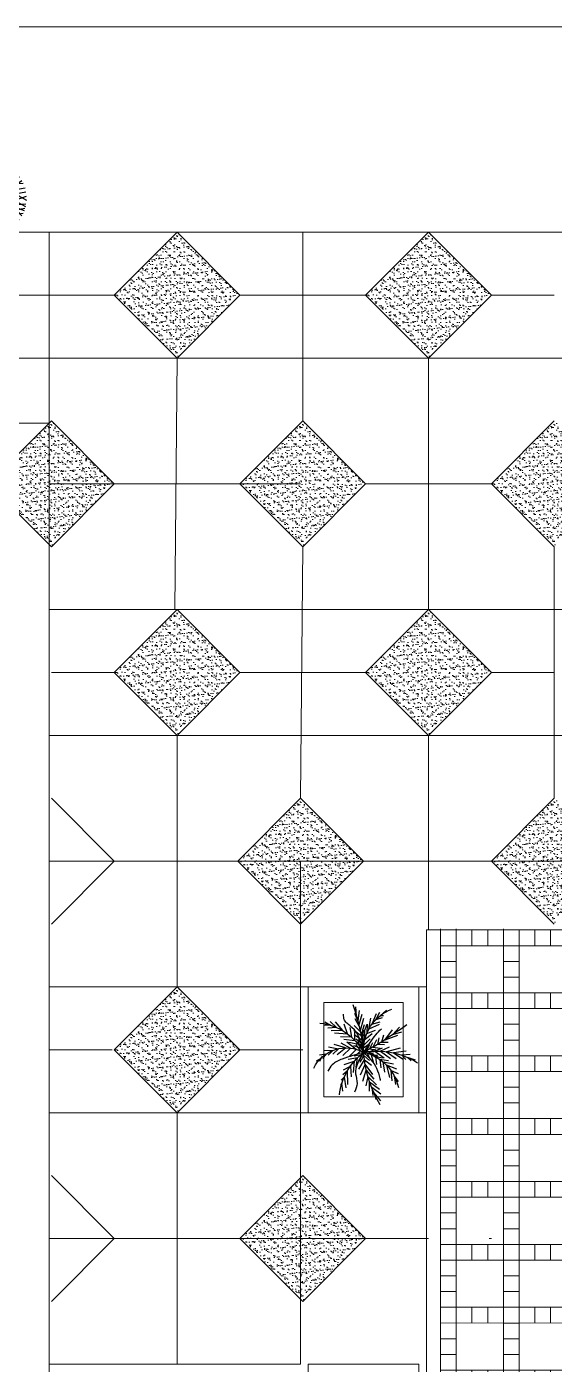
# Model space of a CAD drawing. Header units: millimetres. Extents: x 216896 to 446004, y 63591 to 243769.
# Drawn here: x 337869 to 354651, y 201232 to 243769 of the extents above; entities that cross this region are included whole.
import ezdxf

# ---------------------------------------------------------------- set-up
doc = ezdxf.new("R2010")
doc.units = ezdxf.units.MM
doc.layers.add('concr. box', color=250, linetype='Continuous', lineweight=20)
doc.layers.add('green', color=7, linetype='Continuous', true_color=0x45e718)
doc.layers.add('trees', color=7, linetype='Continuous', true_color=0x547000)
doc.layers.add('line pedestr', color=7, linetype='Continuous', lineweight=5, true_color=0x1c1c1c)

# ---------------------------------------------------------------- blocks, each defined once
blk = doc.blocks.new('pissoo')
at = {"color": 0}
for p, q in [((-1.175, -4.384), (0, 0)), ((-0.562, -4.03), (0.483, -0.129)), ((-0.139, -0.52), (-0.01, -0.037)), ((4.337, -1.202), (-0.01, -0.037)), ((0.473, -0.167), (-0.01, -0.037)), ((0.344, -0.65), (0.473, -0.167)), ((0.827, -0.779), (0.956, -0.296)), ((3.724, -1.556), (-0.139, -0.52)), ((0.344, -0.65), (-0.139, -0.52)), ((0.887, -4.419), (1.932, -0.518)), ((1.309, -0.909), (1.439, -0.426)), ((1.37, -4.548), (2.405, -0.684)), ((1.792, -1.038), (1.922, -0.555)), ((2.405, -0.684), (1.922, -0.555)), ((2.275, -1.167), (2.405, -0.684)), ((2.758, -1.297), (2.888, -0.814)), ((0.214, -1.133), (-0.269, -1.003)), ((2.275, -1.167), (1.792, -1.038)), ((2.818, -4.936), (3.854, -1.073)), ((3.241, -1.426), (3.371, -0.943)), ((3.724, -1.556), (3.854, -1.073)), ((0.085, -1.616), (-0.398, -1.486)), ((2.146, -1.65), (1.663, -1.521)), ((-0.657, -2.452), (-0.528, -1.969)), ((3.336, -3.004), (-0.528, -1.969)), ((-0.045, -2.099), (-0.528, -1.969)), ((-0.174, -2.582), (-0.045, -2.099)), ((2.017, -2.133), (1.534, -2.004)), ((3.207, -3.487), (-0.657, -2.452)), ((-0.174, -2.582), (-0.657, -2.452)), ((0.309, -2.711), (0.438, -2.228)), ((0.792, -2.84), (0.921, -2.357)), ((1.275, -2.97), (1.404, -2.487)), ((1.887, -2.616), (1.404, -2.487)), ((-0.303, -3.065), (-0.786, -2.935)), ((1.758, -3.099), (1.275, -2.97)), ((1.758, -3.099), (1.887, -2.616)), ((2.241, -3.229), (2.37, -2.746)), ((2.724, -3.358), (2.853, -2.875)), ((3.207, -3.487), (3.336, -3.004)), ((-0.433, -3.547), (-0.916, -3.418)), ((1.628, -3.582), (1.145, -3.453)), ((2.818, -4.936), (-1.045, -3.901)), ((-0.562, -4.03), (-1.045, -3.901)), ((1.499, -4.065), (1.016, -3.936)), ((1.37, -4.548), (0.887, -4.419))]:
    blk.add_line(p, q, dxfattribs=at)
blk = doc.blocks.new('PALM')
for points in [[(0.673, 1.652), (0.319, 1.381), (0.356, 1.702)], [(0.671, 1.912), (0.412, 1.592), (0.48, 1.862)], [(-0.814, 1.528), (-0.853, 1.213), (-0.918, 1.278)], [(-0.891, 1.097), (-0.764, 0.976), (-0.708, 1.396)], [(-0.627, 1.261), (-0.64, 0.73), (-0.814, 0.884)], [(-0.029, 1.129), (0.104, 0.699), (0.404, 1.057)], [(0.507, 1.274), (0.171, 0.954), (0.084, 1.315)], [(0.226, 1.525), (0.235, 1.156), (0.619, 1.454)], [(1.13, 1.126), (1.081, 0.719), (1.355, 0.836)], [(1.375, 1.152), (1.202, 0.917), (1.253, 1.263)], [(-0.8, 0.692), (-0.521, 0.544), (-0.493, 0.967)], [(-0.768, 0.477), (-0.372, 0.352), (-0.408, 0.794)], [(-0.292, 0.588), (-0.242, 0.212), (-0.614, 0.282)], [(-0.185, 0.659), (0.03, 0.296), (0.31, 0.503)], [(0.368, 0.866), (0.057, 0.47), (-0.143, 0.894)], [(0.98, 0.328), (0.642, 0.281), (0.673, 0.608)], [(0.84, 0.779), (0.765, 0.375), (1.174, 0.453)], [(1.308, 0.655), (0.901, 0.502), (1.018, 0.992)], [(-1.855, 0.331), (-1.676, 0.223), (-1.743, 0.355)], [(-1.735, 0.098), (-1.478, 0.063), (-1.624, 0.24)], [(-1.581, -0.088), (-1.217, -0.075), (-1.401, 0.104)], [(-1.39, -0.217), (-0.99, -0.144), (-1.212, 0.071)], [(-1.045, 0.081), (-0.721, -0.176), (-1.156, -0.311)], [(-0.895, -0.38), (-0.512, -0.166), (-0.818, 0.12)], [(-0.571, 0.158), (-0.29, -0.12), (-0.659, -0.406)], [(-0.38, 0.137), (-0.097, 0.078), (-0.165, 0.347)], [(-0.31, -0.301), (-0.118, -0.058), (-0.301, 0.103)], [(0.234, 0.326), (0.011, 0.128), (-0.145, 0.392)], [(0.393, 0.037), (0.143, 0.038), (0.238, 0.24)], [(0.449, -0.112), (0.198, -0.009), (0.579, 0.182)], [(0.559, 0.121), (0.3, 0.094), (0.378, 0.366)], [(0.725, -0.168), (0.443, -0.049), (0.809, 0.22)], [(0.749, 0.222), (0.465, 0.172), (0.512, 0.473)], [(1.003, -0.207), (0.666, -0.048), (1.063, 0.235)], [(1.445, -0.17), (0.906, -0.028), (1.281, 0.238)], [(1.675, -0.049), (1.174, 0.017), (1.563, 0.263)], [(1.83, 0.081), (1.503, 0.108), (1.667, 0.282)], [(2.037, 0.301), (1.729, 0.196), (1.871, 0.331)], [(-0.778, -0.521), (-0.342, -0.468), (-0.345, -0.803)], [(-0.192, -0.602), (-0.206, -0.311), (-0.578, -0.387)], [(-0.402, -0.269), (-0.103, -0.166), (-0.103, -0.432)], [(-0.375, -0.71), (-0.071, -0.491), (0.001, -0.879)], [(-0.312, -0.529), (-0.048, -0.351), (-0.007, -0.702)], [(-0.252, -0.413), (-0.039, -0.194), (0.021, -0.472)], [(0.221, -0.325), (-0.002, -0.162), (-0.035, -0.46)], [(0.259, -0.529), (0.008, -0.286), (-0.017, -0.621)], [(0.336, -0.732), (0.044, -0.493), (0.044, -0.877)], [(0.234, -0.303), (0.104, -0.056), (0.291, -0.022)], [(0.486, -0.081), (0.226, -0.123), (0.36, -0.384)], [(0.508, -0.497), (0.363, -0.2), (0.657, -0.17)], [(0.816, -0.292), (0.556, -0.313), (0.615, -0.576)], [(0.776, -0.673), (0.702, -0.401), (0.96, -0.406)], [(1.334, -0.671), (0.838, -0.485), (1.138, -0.89)], [(-1.319, -1.222), (-1.074, -0.98), (-1.417, -0.949)], [(-1.118, -1.209), (-0.833, -0.857), (-1.274, -0.854)], [(-1.154, -0.773), (-0.634, -0.725), (-0.763, -1.105)], [(-0.549, -0.982), (-0.479, -0.6), (-0.91, -0.61)], [(-0.392, -0.876), (-0.101, -0.659), (0.029, -1.102)], [(-0.378, -1.054), (-0.133, -0.817), (0.012, -1.353)], [(-0.345, -1.328), (-0.186, -1.052), (-0.064, -1.508)], [(0.044, -0.877), (0.134, -1.117), (0.124, -0.744), (0.471, -0.871)], [(0.616, -1.092), (0.207, -0.919), (0.279, -1.347)], [(1.41, -0.988), (1.151, -0.707), (1.499, -0.81)], [(-1.535, -1.201), (-1.309, -1.067), (-1.578, -1.057)], [(-0.18, -1.651), (-0.234, -1.246), (-0.35, -1.53)], [(-0.324, -1.79), (-0.289, -1.445)], [(0.488, -1.514), (0.329, -1.11), (0.657, -1.199)], [(0.725, -1.363), (0.477, -1.287), (0.637, -1.586)], [(0.897, -1.662), (0.67, -1.458), (0.781, -1.451)]]:
    blk.add_lwpolyline(points)
for centre, radius, start, end in [((1.508, 1.967), 2.478, 186.8007, 232.5313), ((4.73, -0.354), 4.743, 149.2725, 175.7189), ((-0.384, 1.75), 1.791, 282.3691, 348.2759), ((-0.687, 1.247), 1.424, 206.1678, 298.8527), ((0.545, 2.922), 2.972, 259.4397, 302.1776), ((-1.973, 1.085), 2.252, 276.4241, 331.1994), ((-8.885, 1.027), 8.944, 341.0229, 353.4051), ((1.711, -0.097), 1.714, 176.7505, 249.5716), ((-7.944, -14.345), 16.398, 53.9971, 61.0215)]:
    blk.add_arc(centre, radius, start, end)
for points in [[(0, 0), (-0.315, 0.847), (-0.257, 1.222), (-0.361, 1.564)], [(0, 0), (0.508, 0.628), (0.636, 1.027), (0.656, 1.111)], [(0, 0), (-0.845, 0.266), (-1.235, 0.484), (-1.416, 0.741)], [(0, 0), (-0.459, -0.984), (-0.757, -1.275), (-0.798, -1.501)], [(0, 0), (0.483, -0.69), (0.697, -0.928)]]:
    blk.add_spline(points, degree=3)
blk = doc.blocks.new('plab')
at = {"layer": 'concr. box', "color": 0}
blk.add_lwpolyline([(0, 0), (3.404, -0.912), (2.368, -4.776), (-1.035, -3.864), (0, 0)], dxfattribs=at)
blk.add_lwpolyline([(0.354, -0.612), (2.791, -1.266), (2.015, -4.163), (-0.423, -3.51)], close=True, dxfattribs=at)
at = {"color": 0, "xscale": -0.8075124294537451, "yscale": 0.807512429455528, "zscale": 0.8075124294476533, "rotation": 164.9999999997417}
blk.add_blockref('PALM', (1.167, -2.468), dxfattribs=at)
blk = doc.blocks.new('A$C19F01AD3')
at = {"color": 0}
for p, q in [((-0.423, 0.202), (-0.625, 0.705)), ((-0.053, 0.401), (-0.557, 0.761)), ((-0.281, 0.137), (-0.489, 0.808)), ((-0.292, 0.682), (-0.444, 0.833)), ((-0.41, 0.656), (-0.413, 0.85)), ((-0.095, 0.686), (-0.355, 0.876)), ((-0.284, 0.566), (-0.306, 0.895)), ((-0.115, 0.82), (-0.22, 0.92)), ((-0.199, 0.762), (-0.197, 0.926)), ((-0.003, 0.066), (-0.132, 0.938)), ((-0.108, 0.772), (-0.021, 0.947)), ((0.036, 0.751), (-0.094, 0.942)), ((-0.071, 0.523), (0.125, 0.94)), ((-0.03, 0.247), (0.451, 0.836)), ((0.181, 0.505), (0.055, 0.946)), ((0.139, 0.654), (0.295, 0.902)), ((0.301, 0.652), (0.208, 0.926)), ((0.327, 0.171), (0.415, 0.854)), ((0.537, 0.448), (0.555, 0.771)), ((-0.365, 0.409), (-0.874, 0.342)), ((-0.056, 0.034), (-0.851, 0.397)), ((-0.537, 0.486), (-0.78, 0.526)), ((-0.603, 0.378), (-0.762, 0.551)), ((-0.427, 0.608), (-0.645, 0.687)), ((0.057, 0.032), (0.844, 0.436)), ((0.354, 0.378), (0.885, 0.344)), ((0.381, 0.592), (0.656, 0.688)), ((0.447, 0.372), (0.728, 0.611)), ((0.581, 0.486), (0.812, 0.493)), ((0.61, 0.361), (0.792, 0.525)), ((-0.191, 0.096), (-0.93, -0.097)), ((-0.514, 0.243), (-0.925, 0.146)), ((-0.649, -0.024), (-0.917, 0.192)), ((-0.519, 0.01), (-0.785, -0.504)), ((0.172, 0.091), (0.947, 0.026)), ((0.438, 0.069), (0.92, 0.232)), ((0.481, 0.25), (0.935, 0.157)), ((0.542, 0.06), (0.9, -0.29)), ((-0.623, -0.191), (-0.916, -0.185)), ((-0.695, -0.33), (-0.891, -0.28)), ((-0.739, -0.188), (-0.874, -0.33)), ((-0.33, -0.318), (-0.818, -0.45)), ((-0.048, -0.045), (-0.672, -0.648)), ((-0.222, -0.214), (0.101, -0.931)), ((0.058, -0.031), (0.774, -0.539)), ((0.25, -0.167), (0.318, -0.882)), ((0.351, -0.239), (0.926, -0.196)), ((0.447, -0.307), (0.864, -0.381)), ((0.592, -0.221), (0.832, -0.446)), ((0.66, -0.055), (0.944, -0.08)), ((-0.579, -0.491), (-0.753, -0.551)), ((-0.544, -0.376), (-0.636, -0.683)), ((-0.158, -0.58), (-0.551, -0.753)), ((-0.44, -0.424), (-0.504, -0.786)), ((-0.393, -0.684), (-0.371, -0.857)), ((-0.092, -0.504), (-0.391, -0.848)), ((-0.245, -0.681), (-0.239, -0.903)), ((-0.018, -0.666), (-0.154, -0.922)), ((-0.135, -0.408), (0.394, -0.852)), ((0.148, -0.645), (0.016, -0.936)), ((0.282, -0.506), (0.196, -0.916)), ((0.276, -0.444), (0.808, -0.487)), ((0.289, -0.582), (0.583, -0.738)), ((0.426, -0.456), (0.522, -0.782)), ((0.458, -0.563), (0.724, -0.603)), ((0.513, -0.354), (0.675, -0.657)), ((-0.066, -0.756), (-0.281, -0.891))]:
    blk.add_line(p, q, dxfattribs=at)
blk.add_circle((0, 0), 0.0659, dxfattribs=at)

msp = doc.modelspace()

# ---------------------------------------------------------------- hatches: boundary and pattern name
at = {"layer": 'line pedestr'}
h = msp.add_hatch(dxfattribs=at)
h.set_pattern_fill('AR-SAND', color=256, scale=4.374, angle=178.8086, style=0)
h.set_pattern_definition([(216.3086, (293027.52, 269985.07), (2.54607, -214.1686), [0, -168.8714, 0, -188.8693, 0, -180.53685]), (186.3086, (293027.52, 269985.07), (-203.0981, -309.3833), [0, -91.10167, 0, -152.20645, 0, -58.3273]), (146.3086, (293164.15, 269982.23), (-345.91834, 6.5652), [0, -55.5498, 0, -199.9793, 0, -261.08406]), (136.3086, (293164.15, 269982.23), (-335.9348, -90.544), [0, -27.7749, 0, -131.09753, 0, -149.98446])])
edge = h.paths.add_edge_path()
edge.add_line((342680, 233232), (340651, 235232))
edge.add_line((340651, 235232), (342651, 237232))
edge.add_line((342651, 237232), (344651, 235232))
edge.add_line((344651, 235232), (342651, 233232))
h = msp.add_hatch(dxfattribs=at)
h.set_pattern_fill('AR-SAND', color=256, scale=4.374, angle=178.8086, style=0)
h.set_pattern_definition([(216.3086, (301027.52, 269985.07), (2.54607, -214.1686), [0, -168.8714, 0, -188.8693, 0, -180.53685]), (186.3086, (301027.52, 269985.07), (-203.0981, -309.3833), [0, -91.10167, 0, -152.20645, 0, -58.3273]), (146.3086, (301164.15, 269982.23), (-345.91834, 6.5652), [0, -55.5498, 0, -199.9793, 0, -261.08406]), (136.3086, (301164.15, 269982.23), (-335.9348, -90.544), [0, -27.7749, 0, -131.09753, 0, -149.98446])])
edge = h.paths.add_edge_path()
edge.add_line((350680, 233232), (348651, 235232))
edge.add_line((348651, 235232), (350651, 237232))
edge.add_line((350651, 237232), (352651, 235232))
edge.add_line((352651, 235232), (350651, 233232))
h = msp.add_hatch(dxfattribs=at)
h.set_pattern_fill('AR-SAND', color=256, scale=4.374, angle=178.8086, style=0)
h.set_pattern_definition([(216.3086, (289027.52, 263985.07), (2.54607, -214.1686), [0, -168.8714, 0, -188.8693, 0, -180.53685]), (186.3086, (289027.52, 263985.07), (-203.0981, -309.3833), [0, -91.10167, 0, -152.20645, 0, -58.3273]), (146.3086, (289164.15, 263982.23), (-345.91834, 6.5652), [0, -55.5498, 0, -199.9793, 0, -261.08406]), (136.3086, (289164.15, 263982.23), (-335.9348, -90.544), [0, -27.7749, 0, -131.09753, 0, -149.98446])])
edge = h.paths.add_edge_path()
edge.add_line((338680, 227232), (336651, 229232))
edge.add_line((336651, 229232), (338651, 231232))
edge.add_line((338651, 231232), (340651, 229232))
edge.add_line((340651, 229232), (338651, 227232))
h = msp.add_hatch(dxfattribs=at)
h.set_pattern_fill('AR-SAND', color=256, scale=4.374, angle=178.8086, style=0)
h.set_pattern_definition([(216.3086, (297027.52, 263985.07), (2.54607, -214.1686), [0, -168.8714, 0, -188.8693, 0, -180.53685]), (186.3086, (297027.52, 263985.07), (-203.0981, -309.3833), [0, -91.10167, 0, -152.20645, 0, -58.3273]), (146.3086, (297164.15, 263982.23), (-345.91834, 6.5652), [0, -55.5498, 0, -199.9793, 0, -261.08406]), (136.3086, (297164.15, 263982.23), (-335.9348, -90.544), [0, -27.7749, 0, -131.09753, 0, -149.98446])])
edge = h.paths.add_edge_path()
edge.add_line((346680, 227232), (344651, 229232))
edge.add_line((344651, 229232), (346651, 231232))
edge.add_line((346651, 231232), (348651, 229232))
edge.add_line((348651, 229232), (346651, 227232))
h = msp.add_hatch(dxfattribs=at)
h.set_pattern_fill('AR-SAND', color=256, scale=4.374, angle=178.8086, style=0)
h.set_pattern_definition([(216.3086, (305027.52, 263985.07), (2.54607, -214.1686), [0, -168.8714, 0, -188.8693, 0, -180.53685]), (186.3086, (305027.52, 263985.07), (-203.0981, -309.3833), [0, -91.10167, 0, -152.20645, 0, -58.3273]), (146.3086, (305164.15, 263982.23), (-345.91834, 6.5652), [0, -55.5498, 0, -199.9793, 0, -261.08406]), (136.3086, (305164.15, 263982.23), (-335.9348, -90.544), [0, -27.7749, 0, -131.09753, 0, -149.98446])])
edge = h.paths.add_edge_path()
edge.add_line((354680, 227232), (352651, 229232))
edge.add_line((352651, 229232), (354651, 231232))
edge.add_line((354651, 231232), (356651, 229232))
edge.add_line((356651, 229232), (354651, 227232))
h = msp.add_hatch(dxfattribs=at)
h.set_pattern_fill('AR-SAND', color=256, scale=4.374, angle=178.8086, style=0)
h.set_pattern_definition([(216.3086, (293027.52, 257985.07), (2.54607, -214.1686), [0, -168.8714, 0, -188.8693, 0, -180.53685]), (186.3086, (293027.52, 257985.07), (-203.0981, -309.3833), [0, -91.10167, 0, -152.20645, 0, -58.3273]), (146.3086, (293164.15, 257982.23), (-345.91834, 6.5652), [0, -55.5498, 0, -199.9793, 0, -261.08406]), (136.3086, (293164.15, 257982.23), (-335.9348, -90.544), [0, -27.7749, 0, -131.09753, 0, -149.98446])])
edge = h.paths.add_edge_path()
edge.add_line((342680, 221232), (340651, 223232))
edge.add_line((340651, 223232), (342651, 225232))
edge.add_line((342651, 225232), (344651, 223232))
edge.add_line((344651, 223232), (342651, 221232))
h = msp.add_hatch(dxfattribs=at)
h.set_pattern_fill('AR-SAND', color=256, scale=4.374, angle=178.8086, style=0)
h.set_pattern_definition([(216.3086, (301027.52, 257985.07), (2.54607, -214.1686), [0, -168.8714, 0, -188.8693, 0, -180.53685]), (186.3086, (301027.52, 257985.07), (-203.0981, -309.3833), [0, -91.10167, 0, -152.20645, 0, -58.3273]), (146.3086, (301164.15, 257982.23), (-345.91834, 6.5652), [0, -55.5498, 0, -199.9793, 0, -261.08406]), (136.3086, (301164.15, 257982.23), (-335.9348, -90.544), [0, -27.7749, 0, -131.09753, 0, -149.98446])])
edge = h.paths.add_edge_path()
edge.add_line((350680, 221232), (348651, 223232))
edge.add_line((348651, 223232), (350651, 225232))
edge.add_line((350651, 225232), (352651, 223232))
edge.add_line((352651, 223232), (350651, 221232))
h = msp.add_hatch(dxfattribs=at)
h.set_pattern_fill('AR-SAND', color=256, scale=4.374, angle=178.8086, style=0)
h.set_pattern_definition([(216.3086, (296959.38, 251985.07), (2.54607, -214.1686), [0, -168.8714, 0, -188.8693, 0, -180.53685]), (186.3086, (296959.38, 251985.07), (-203.0981, -309.3833), [0, -91.10167, 0, -152.20645, 0, -58.3273]), (146.3086, (297096, 251982.23), (-345.91834, 6.5652), [0, -55.5498, 0, -199.9793, 0, -261.08406]), (136.3086, (297096, 251982.23), (-335.9348, -90.544), [0, -27.7749, 0, -131.09753, 0, -149.98446])])
edge = h.paths.add_edge_path()
edge.add_line((346612, 215232), (344583, 217232))
edge.add_line((344583, 217232), (346583, 219232))
edge.add_line((346583, 219232), (348583, 217232))
edge.add_line((348583, 217232), (346583, 215232))
h = msp.add_hatch(dxfattribs=at)
h.set_pattern_fill('AR-SAND', color=256, scale=4.374, angle=178.8086, style=0)
h.set_pattern_definition([(216.3086, (305027.52, 251985.07), (2.54607, -214.1686), [0, -168.8714, 0, -188.8693, 0, -180.53685]), (186.3086, (305027.52, 251985.07), (-203.0981, -309.3833), [0, -91.10167, 0, -152.20645, 0, -58.3273]), (146.3086, (305164.15, 251982.23), (-345.91834, 6.5652), [0, -55.5498, 0, -199.9793, 0, -261.08406]), (136.3086, (305164.15, 251982.23), (-335.9348, -90.544), [0, -27.7749, 0, -131.09753, 0, -149.98446])])
edge = h.paths.add_edge_path()
edge.add_line((354680, 215232), (352651, 217232))
edge.add_line((352651, 217232), (354651, 219232))
edge.add_line((354651, 219232), (356651, 217232))
edge.add_line((356651, 217232), (354651, 215232))
h = msp.add_hatch(dxfattribs=at)
h.set_pattern_fill('AR-SAND', color=256, scale=4.374, angle=178.8086, style=0)
h.set_pattern_definition([(216.3086, (293027.52, 245985.07), (2.54607, -214.1686), [0, -168.8714, 0, -188.8693, 0, -180.53685]), (186.3086, (293027.52, 245985.07), (-203.0981, -309.3833), [0, -91.10167, 0, -152.20645, 0, -58.3273]), (146.3086, (293164.15, 245982.23), (-345.91834, 6.5652), [0, -55.5498, 0, -199.9793, 0, -261.08406]), (136.3086, (293164.15, 245982.23), (-335.9348, -90.544), [0, -27.7749, 0, -131.09753, 0, -149.98446])])
edge = h.paths.add_edge_path()
edge.add_line((342680, 209232), (340651, 211232))
edge.add_line((340651, 211232), (342651, 213232))
edge.add_line((342651, 213232), (344651, 211232))
edge.add_line((344651, 211232), (342651, 209232))
h = msp.add_hatch(dxfattribs=at)
h.set_pattern_fill('AR-SAND', color=256, scale=4.374, angle=178.8086, style=0)
h.set_pattern_definition([(216.3086, (297027.52, 239985.07), (2.54607, -214.1686), [0, -168.8714, 0, -188.8693, 0, -180.53685]), (186.3086, (297027.52, 239985.07), (-203.0981, -309.3833), [0, -91.10167, 0, -152.20645, 0, -58.3273]), (146.3086, (297164.15, 239982.23), (-345.91834, 6.5652), [0, -55.5498, 0, -199.9793, 0, -261.08406]), (136.3086, (297164.15, 239982.23), (-335.9348, -90.544), [0, -27.7749, 0, -131.09753, 0, -149.98446])])
edge = h.paths.add_edge_path()
edge.add_line((346680, 203232), (344651, 205232))
edge.add_line((344651, 205232), (346651, 207232))
edge.add_line((346651, 207232), (348651, 205232))
edge.add_line((348651, 205232), (346651, 203232))

# ---------------------------------------------------------------- linework, layer by layer
for p, q in [((358783, 237232), (225452, 237232)), ((338583, 237232), (338583, 227232)), ((338583, 237232), (338583, 173232)), ((342651, 237232), (340651, 235232)), ((344651, 235232), (342651, 237232)), ((346651, 231232), (346651, 237232)), ((350651, 237232), (348651, 235232)), ((352651, 235232), (350651, 237232)), ((336651, 235232), (338651, 235232)), ((338651, 235232), (340651, 235232)), ((340651, 235232), (338651, 235232)), ((340651, 235232), (342651, 233232)), ((344651, 235232), (342651, 233232)), ((344651, 235232), (346651, 235232)), ((346651, 235232), (348651, 235232)), ((348651, 235232), (346651, 235232)), ((348651, 235232), (350651, 233232)), ((352651, 235232), (350651, 233232)), ((352651, 235232), (354651, 235232)), ((342583, 233232), (242583, 233232)), ((358583, 233232), (258583, 233232)), ((374583, 233232), (274583, 233232)), ((390583, 233232), (290583, 233232)), ((406583, 233232), (306583, 233232)), ((422583, 233232), (322583, 233232)), ((438583, 233232), (338583, 233232)), ((346583, 233232), (338583, 233232)), ((338583, 233232), (338583, 225232)), ((342651, 233232), (342583, 225232)), ((350651, 233232), (350651, 225232)), ((338583, 231164), (225452, 231233)), ((338651, 231232), (336651, 229232)), ((340651, 229232), (338651, 231232)), ((340651, 229232), (338651, 231232)), ((346651, 231232), (344651, 229232)), ((348651, 229232), (346651, 231232)), ((354651, 231232), (352651, 229232)), ((336651, 229232), (338651, 227232)), ((346583, 229232), (338583, 229232)), ((340651, 229232), (338651, 227232)), ((340651, 229232), (338651, 227232)), ((340651, 229232), (342651, 229232)), ((342651, 229232), (344651, 229232)), ((344651, 229232), (342651, 229232)), ((344651, 229232), (346651, 227232)), ((348651, 229232), (346651, 227232)), ((348651, 229232), (350651, 229232)), ((350651, 229232), (352651, 229232)), ((352651, 229232), (352583, 229232)), ((352651, 229232), (354651, 227232)), ((346583, 219232), (346651, 227232)), ((354651, 219232), (354651, 227232)), ((438583, 225232), (338583, 225232)), ((346583, 225232), (338583, 225232)), ((338583, 225232), (338583, 217232)), ((346583, 225232), (338583, 225232)), ((342651, 225232), (340651, 223232)), ((344651, 223232), (342651, 225232)), ((350651, 225232), (348651, 223232)), ((352651, 223232), (350651, 225232)), ((338651, 223232), (340651, 223232)), ((340651, 223232), (338651, 223232)), ((340651, 223232), (342651, 221232)), ((344651, 223232), (342651, 221232)), ((344651, 223232), (346651, 223232)), ((346651, 223232), (348651, 223232)), ((348651, 223232), (346651, 223232)), ((348651, 223232), (350651, 221232)), ((352651, 223232), (350651, 221232)), ((352651, 223232), (354651, 223232)), ((358651, 221232), (338583, 221232)), ((346583, 221232), (338583, 221232)), ((342651, 221232), (342651, 213232)), ((402651, 221232), (347969, 221232)), ((350651, 221232), (350651, 215043)), ((340651, 217232), (338651, 219232)), ((346583, 219232), (344583, 217232)), ((348583, 217232), (346583, 219232)), ((354651, 219232), (352651, 217232)), ((350583, 217232), (338583, 217232)), ((346583, 217232), (338583, 217232)), ((338583, 217232), (338583, 209232)), ((346583, 217232), (338583, 217232)), ((340651, 217232), (338651, 215232)), ((342583, 217232), (344583, 217232)), ((344583, 217232), (342583, 217232)), ((344583, 217232), (346583, 215232)), ((346583, 217232), (346583, 209232)), ((348583, 217232), (346583, 215232)), ((348583, 217232), (346583, 215232)), ((348583, 217232), (350583, 217232)), ((362651, 217232), (350583, 217232)), ((350651, 217232), (352651, 217232)), ((352651, 217232), (350651, 217232)), ((352651, 217232), (354651, 215232)), ((350583, 215043), (362651, 215043)), ((350583, 215043), (350583, 167232)), ((350583, 213232), (338583, 213232)), ((346583, 213232), (338583, 213232)), ((342651, 213232), (340651, 211232)), ((344651, 211232), (342651, 213232)), ((340583, 211232), (338583, 211232)), ((340651, 211232), (342651, 209232)), ((344651, 211232), (342651, 209232)), ((344583, 211232), (346583, 211232)), ((344651, 211232), (346651, 211232)), ((350583, 209232), (338583, 209232)), ((346583, 209232), (338583, 209232)), ((338583, 209232), (338583, 201232)), ((346583, 209232), (338583, 209232)), ((342651, 209232), (342651, 201232)), ((346583, 209232), (346583, 201232)), ((340651, 205232), (338651, 207232)), ((346651, 207232), (344651, 205232)), ((348651, 205232), (346651, 207232)), ((350583, 205232), (338583, 205232)), ((346583, 205232), (338583, 205232)), ((346583, 205232), (338583, 205232)), ((340651, 205232), (338651, 203232)), ((340651, 205232), (342651, 205232)), ((342651, 205232), (344651, 205232)), ((344651, 205232), (342651, 205232)), ((344651, 205232), (346651, 203232)), ((348651, 205232), (346651, 203232)), ((348651, 205232), (350651, 205232)), ((352651, 205232), (352583, 205232)), ((346583, 201232), (338583, 201232))]:
    msp.add_line(p, q, dxfattribs=at)
msp.add_lwpolyline([(217042, 243769), (446004, 243769), (446004, 63591), (217042, 63591)], close=True, dxfattribs=at)

# ---------------------------------------------------------------- block references
at = {"layer": 'green', "xscale": 1210.070298431674, "yscale": 1210.070298431674, "zscale": 1210.070298431674, "rotation": 14.99999999998812}
msp.add_blockref('A$C19F01AD3', (336715, 238315), dxfattribs=at)
at = {"layer": 'line pedestr', "xscale": 1000, "yscale": 1000, "zscale": 1000, "rotation": 14.99999999998732}
for p in [(351033, 215082), (351033, 211082), (351033, 207082), (351033, 203082)]:
    msp.add_blockref('pissoo', p, dxfattribs=at)
at = {"layer": 'trees', "xscale": 1000, "yscale": 1000, "zscale": 1000, "rotation": 14.99999999998732}
for p in [(346821, 213232), (346821, 201232)]:
    msp.add_blockref('plab', p, dxfattribs=at)

doc.saveas('drawing.dxf')
